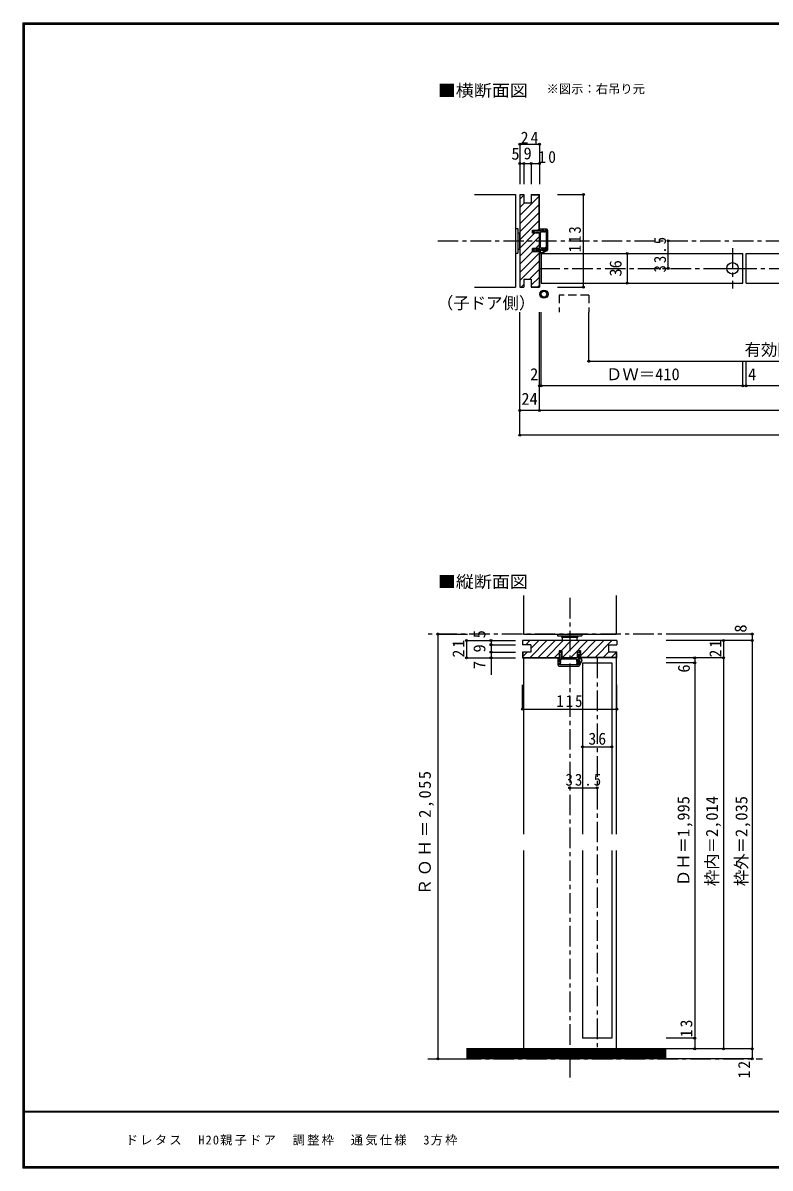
# Model space of a CAD drawing. Units: millimetres at full size, sheet at 1:5; some dimension numbers follow another scale. Extents: x -973 to 977, y -718 to 696.
# Drawn here: x -973 to -62, y -701 to 696 of the extents above; entities that cross this region are included whole.
import ezdxf
from ezdxf.enums import TextEntityAlignment as Align

# ---------------------------------------------------------------- set-up
doc = ezdxf.new("R2010")
doc.units = ezdxf.units.MM
doc.header["$LTSCALE"] = 5
doc.header["$PDMODE"] = 32
doc.header["$PDSIZE"] = 2.5
doc.linetypes.add('CHAIN1', pattern=[8, 5, -1, 1, -1])
doc.linetypes.add('DASHED2', pattern=[3, 2, -1])
for name, color, linetype in [('0-0_補助線', 7, 'Continuous'), ('0-1_通り芯', 4, 'CHAIN1'), ('0-3_仕上げ', 7, 'Continuous'), ('0-4_枠', 3, 'Continuous'), ('0-6_扉', 6, 'Continuous'), ('0-7_金物', 7, 'Continuous'), ('0-8_戸当り', 7, 'Continuous'), ('0-A_文字', 3, 'Continuous'), ('0-B_寸法', 7, 'Continuous'), ('0-C_ハッチ', 4, 'Continuous'), ('F-1_枠', 6, 'Continuous'), ('F-A_文字', 7, 'Continuous')]:
    doc.layers.add(name, color=color, linetype=linetype)
doc.styles.add('ＭＳ ゴシック', font='')
doc.styles.get('ＭＳ ゴシック').set_extended_font_data('MS Gothic')

msp = doc.modelspace()

# ---------------------------------------------------------------- linework, layer by layer
at = {"layer": '0-0_補助線', "color": 3}
for p, q in [((-364.088, -57.5), (-364.088, -62.5)), ((-249.088, -57.5), (-364.088, -57.5)), ((-354.088, -62.5), (-364.088, -62.5)), ((-354.088, -62.5), (-354.088, -71.5)), ((-259.088, -62.5), (-259.088, -71.5)), ((-259.088, -62.5), (-249.088, -62.5)), ((-249.088, -57.5), (-249.088, -62.5)), ((-354.088, -71.5), (-364.088, -71.5)), ((-364.088, -71.5), (-364.088, -78.5)), ((-364.088, -78.5), (-319.568, -78.5)), ((-297.268, -78.5), (-315.868, -78.5)), ((-293.568, -70), (-297.268, -70)), ((-297.268, -78.5), (-297.268, -70)), ((-293.568, -70), (-293.568, -78.5)), ((-249.589, -78), (-293.568, -78)), ((-249.088, -78.5), (-293.568, -78.5)), ((-249.088, -71.5), (-259.088, -71.5)), ((-249.589, -78), (-249.589, -71.5)), ((-249.088, -78.5), (-249.088, -71.5))]:
    msp.add_line(p, q, dxfattribs=at)
at = {"layer": '0-0_補助線', "color": 4}
for p, q in [((-360.175, -62.5), (-355.175, -57.5)), ((-354.876, -78), (-334.376, -57.5)), ((-353.088, -66.313), (-344.275, -57.5)), ((-344.976, -78), (-324.476, -57.5)), ((-335.077, -78), (-314.577, -57.5)), ((-317.177, -70), (-304.677, -57.5)), ((-315.278, -78), (-294.778, -57.5)), ((-305.378, -78), (-284.878, -57.5)), ((-293.568, -76.089), (-274.979, -57.5)), ((-285.579, -78), (-265.079, -57.5)), ((-275.68, -78), (-255.18, -57.5)), ((-363.589, -76.814), (-358.275, -71.5)), ((-325.177, -78), (-319.568, -72.391)), ((-265.78, -78), (-259.28, -71.5)), ((-255.881, -78), (-249.589, -71.708)), ((-364.088, -141.245), (-364.088, -111.383)), ((-249.088, -141.245), (-249.088, -111.383)), ((-364.088, -141.245), (-249.088, -141.245))]:
    msp.add_line(p, q, dxfattribs=at)
at = {"layer": '0-0_補助線'}
for p, q in [((-320.718, -87.5), (-320.718, -78.8)), ((-320.193, -78.602), (-318.743, -80.502)), ((-318.418, -74), (-319.568, -74)), ((-318.968, -81), (-319.218, -81)), ((-319.205, -81.387), (-318.732, -83.105)), ((-318.918, -81), (-318.668, -81)), ((-318.418, -78.5), (-318.418, -74)), ((-317.916, -81.834), (-317.604, -82.695)), ((-317.468, -80.5), (-317.468, -81)), ((-298.718, -80), (-316.968, -80)), ((-296.218, -78.5), (-316.918, -78.5)), ((-297.668, -83.469), (-298.486, -86.092)), ((-298.218, -80.5), (-298.218, -82.46)), ((-296.968, -74), (-295.468, -71)), ((-296.968, -74), (-296.218, -74)), ((-296.818, -80), (-296.818, -82.337)), ((-295.718, -80), (-296.818, -80)), ((-295.418, -81), (-296.67, -82.203)), ((-296.267, -83), (-296.218, -83)), ((-296.218, -74), (-296.218, -78.5)), ((-296.218, -87), (-296.218, -83)), ((-295.718, -79.2), (-295.718, -80)), ((-294.718, -79.2), (-295.718, -79.2)), ((-293.218, -79.9), (-295.718, -79.9)), ((-295.468, -71), (-293.568, -74)), ((-294.718, -81), (-295.418, -81)), ((-294.718, -79.2), (-294.718, -74)), ((-294.718, -74), (-293.568, -74)), ((-293.218, -79.2), (-294.718, -79.2)), ((-294.718, -88), (-294.718, -81)), ((-292.234, -81.491), (-294.718, -86.44)), ((-291.608, -81.805), (-294.718, -88)), ((-319.718, -88.5), (-295.218, -88.5)), ((-296.218, -87), (-319.218, -87)), ((-296.372, -84.017), (-297.15, -86.509))]:
    msp.add_line(p, q, dxfattribs=at)
at = {"layer": '0-0_補助線', "color": 6}
msp.add_line((-291.088, -84.5), (-255.088, -84.5), dxfattribs=at)
at = {"layer": '0-0_補助線', "color": 3}
for points in [[(-363.589, -71.5), (-363.589, -78), (-319.568, -78)], [(-315.868, -78.5), (-315.868, -70), (-319.568, -70), (-319.568, -78.5)]]:
    msp.add_lwpolyline(points, dxfattribs=at)
at = {"layer": '0-0_補助線'}
for points in [[(-316.168, -74), (-317.668, -71), (-319.568, -74)], [(-319.218, -87), (-319.218, -84.9), (-317.218, -84.9), (-317.218, -83.7), (-319.218, -83.7), (-319.218, -81)], [(-318.418, -78.5), (-318.668, -78.5), (-318.668, -81)], [(-316.168, -74), (-316.918, -74), (-316.918, -78.5)]]:
    msp.add_lwpolyline(points, dxfattribs=at)
for centre, radius, start, end in [((-320.418, -78.8), 0.3, 41.34778, 180), ((-318.918, -81.3), 0.3, 90, 196.79003), ((-318.968, -80.7), 0.3, 270, 41.34778), ((-318.168, -82.9), 0.6, 196.79003, 270), ((-318.168, -82.9), 0.6, 270, 23.33765), ((-318.468, -81), 1, 303.47738, 0), ((-316.968, -80.5), 0.5, 90, 180), ((-298.718, -80.5), 0.5, 0, 90), ((-297.018, -82.46), 1.2, 180, 237.21126), ((-296.018, -82.337), 0.8, 180, 221.40962), ((-296.267, -82.5), 0.5, 143.61521, 270), ((-297.518, -83.66), 1.2, 342.67017, 41.40962), ((-293.218, -81), 1.8, 333.42485, 90), ((-293.218, -81), 1.1, 333.42485, 90), ((-319.718, -87.5), 1, 180, 270), ((-297.818, -86.3), 0.7, 162.67017, 342.67017), ((-295.218, -88), 0.5, 270, 0)]:
    msp.add_arc(centre, radius, start, end, dxfattribs=at)
for p in [(-364.088, -141.245), (-249.088, -141.245)]:
    msp.add_point(p, dxfattribs=at)
at = {"layer": '0-1_通り芯'}
for p, q in [((-467.5, 430), (467.5, 430)), ((-343.5, 396.5), (343.5, 396.5)), ((-306.588, -5.5), (-306.588, -595.742)), ((-84.143, -49.5), (-479.395, -49.5)), ((-273.088, -78.5), (-273.088, -555.5)), ((-479.395, -567.5), (-71.64, -567.5))]:
    msp.add_line(p, q, dxfattribs=at)
at = {"layer": '0-1_通り芯', "color": 7}
for p, q in [((-108.037, 421.296), (-108.037, 372.063)), ((-128.572, 396.5), (-86.786, 396.5))]:
    msp.add_line(p, q, dxfattribs=at)
at = {"layer": '0-1_通り芯', "color": 7, "linetype": 'Continuous'}
msp.add_circle((-108.037, 396.5), 7, dxfattribs=at)
at = {"layer": '0-3_仕上げ'}
for p, q in [((-422.5, 373.5), (-372.5, 373.5)), ((-363.088, -2.5), (-363.088, -49.5)), ((-250.088, -2.5), (-250.088, -49.5)), ((-363.088, -49.5), (-250.088, -49.5)), ((-189.143, -557), (-432.5, -557)), ((-189.143, -558.5), (-432.5, -558.5)), ((-189.143, -560), (-432.5, -560)), ((-189.143, -561.5), (-432.5, -561.5)), ((-189.143, -563), (-432.5, -563)), ((-189.143, -564.5), (-432.5, -564.5)), ((-189.143, -566), (-432.5, -566))]:
    msp.add_line(p, q, dxfattribs=at)
at = {"layer": '0-3_仕上げ', "color": 2}
for p, q in [((-189.143, -555.5), (-432.5, -555.5)), ((-189.143, -567.5), (-432.5, -567.5))]:
    msp.add_line(p, q, dxfattribs=at)
at = {"layer": '0-3_仕上げ'}
msp.add_lwpolyline([(-422.5, 486.5), (-372.5, 486.5), (-372.5, 373.5)], dxfattribs=at)
at = {"layer": '0-4_枠'}
for p, q in [((-367.5, 486.5), (-362.5, 486.5)), ((-367.5, 486.5), (-367.5, 373.5)), ((-362.5, 486.5), (-362.5, 476.5)), ((-362.5, 476.5), (-353.5, 476.5)), ((-353.5, 486.5), (-343.5, 486.5)), ((-353.5, 486.5), (-353.5, 476.5)), ((-353.5, 486), (-344, 486)), ((-344, 442.979), (-344, 486)), ((-343.5, 442.979), (-343.5, 486.5)), ((-352, 442.979), (-343.5, 442.979)), ((-352, 439.279), (-352, 442.979)), ((-343.5, 439.279), (-352, 439.279)), ((-343.5, 420.679), (-343.5, 439.279)), ((-343.5, 420.679), (-352, 420.679)), ((-352, 416.979), (-352, 420.679)), ((-352, 416.979), (-343.5, 416.979)), ((-344, 416.979), (-344, 374)), ((-343.5, 416.979), (-343.5, 373.5)), ((-362.5, 383.5), (-353.5, 383.5)), ((-362.5, 383.5), (-362.5, 373.5)), ((-353.5, 383.5), (-353.5, 373.5)), ((-367.5, 373.5), (-362.5, 373.5)), ((-353.5, 374), (-344, 374)), ((-353.5, 373.5), (-343.5, 373.5))]:
    msp.add_line(p, q, dxfattribs=at)
at = {"layer": '0-4_枠', "color": 4}
for p, q in [((-363.088, -78.5), (-363.088, -293.5)), ((-250.088, -78.5), (-250.088, -293.5)), ((-363.088, -313.5), (-363.088, -555.5)), ((-250.088, -313.5), (-250.088, -555.5))]:
    msp.add_line(p, q, dxfattribs=at)
at = {"layer": '0-6_扉'}
for p, q in [((-341.5, 414.5), (-95.537, 414.5)), ((-341.5, 414.5), (-341.5, 378.5)), ((-95.537, 378.5), (-95.537, 414.5)), ((-91.537, 378.5), (-91.537, 414.5)), ((-91.537, 414.5), (114.982, 414.5)), ((-341.5, 378.5), (-95.537, 378.5)), ((-91.537, 378.5), (114.982, 378.5)), ((-291.088, -84.5), (-291.088, -293.5)), ((-255.088, -84.5), (-255.088, -293.5)), ((-291.088, -313.5), (-291.088, -542.5)), ((-255.088, -313.5), (-255.088, -542.5)), ((-255.088, -542.5), (-291.088, -542.5))]:
    msp.add_line(p, q, dxfattribs=at)
at = {"layer": '0-6_扉', "linetype": 'DASHED2'}
for p, q in [((-319.352, 363.881), (-319.352, 343.157)), ((-283.352, 363.881), (-319.352, 363.881)), ((-283.352, 363.881), (-283.352, 343.157))]:
    msp.add_line(p, q, dxfattribs=at)
at = {"layer": '0-7_金物'}
for p, q in [((-372.5, 445), (-370, 445)), ((-370, 445), (-370, 415)), ((-370, 440), (-368, 440)), ((-368, 440), (-368, 420)), ((-368, 439), (-367.5, 439)), ((-370, 420), (-368, 420)), ((-368, 421), (-367.5, 421)), ((-372.5, 415), (-370, 415)), ((-321.589, -49.5), (-321.589, -51.5)), ((-321.589, -49.5), (-291.589, -49.5)), ((-321.589, -51.5), (-291.589, -51.5)), ((-316.589, -51.5), (-316.589, -53.5)), ((-316.589, -53.5), (-296.589, -53.5)), ((-315.589, -53.5), (-315.589, -57.5)), ((-297.588, -57.5), (-297.588, -53.5)), ((-296.589, -51.5), (-296.589, -53.5)), ((-291.589, -49.5), (-291.589, -51.5))]:
    msp.add_line(p, q, dxfattribs=at)
for radius in [5, 3.5]:
    msp.add_circle((-338.036, 364.975), radius, dxfattribs=at)
at = {"layer": '0-8_戸当り'}
for p, q in [((-351, 441.079), (-348, 442.979)), ((-348, 439.579), (-351, 441.079)), ((-348, 441.829), (-348, 442.979)), ((-343.5, 441.829), (-348, 441.829)), ((-348, 440.329), (-343.5, 440.329)), ((-348, 439.579), (-348, 440.329)), ((-343.5, 442.079), (-341, 442.079)), ((-343.5, 441.829), (-343.5, 442.079)), ((-343.5, 419.629), (-343.5, 440.329)), ((-343.398, 443.604), (-341.498, 442.154)), ((-334.5, 444.129), (-343.2, 444.129)), ((-342, 422.129), (-342, 440.379)), ((-341.5, 440.879), (-341, 440.879)), ((-341, 442.379), (-341, 442.629)), ((-338.3, 442.629), (-341, 442.629)), ((-341, 442.329), (-341, 442.079)), ((-340.613, 442.616), (-338.895, 442.143)), ((-340.166, 441.328), (-339.305, 441.015)), ((-338.3, 440.629), (-338.3, 442.629)), ((-337.1, 440.629), (-338.3, 440.629)), ((-337.1, 442.629), (-337.1, 440.629)), ((-335, 442.629), (-337.1, 442.629)), ((-335, 419.629), (-335, 442.629)), ((-333.5, 443.129), (-333.5, 418.629)), ((-342.1, 416.629), (-342.1, 419.129)), ((-341.5, 421.629), (-339.54, 421.629)), ((-341, 418.829), (-339.797, 420.081)), ((-339, 419.679), (-339, 419.629)), ((-335, 419.629), (-339, 419.629)), ((-338.531, 421.079), (-335.909, 421.897)), ((-337.983, 419.784), (-335.491, 420.561)), ((-348, 418.129), (-348, 416.979)), ((-342.8, 418.129), (-348, 418.129)), ((-342.8, 416.629), (-342.8, 418.129)), ((-341, 418.129), (-341, 418.829)), ((-334, 418.129), (-341, 418.129)), ((-340.509, 415.645), (-335.56, 418.129)), ((-340.195, 415.019), (-334, 418.129))]:
    msp.add_line(p, q, dxfattribs=at)
for points in [[(-348, 420.379), (-351, 418.879), (-348, 416.979)], [(-348, 420.379), (-348, 419.629), (-343.5, 419.629)], [(-342.8, 418.129), (-342.8, 419.129), (-342, 419.129), (-342, 420.229), (-339.663, 420.229)]]:
    msp.add_lwpolyline(points, dxfattribs=at)
for centre, radius, start, end in [((-343.2, 443.829), 0.3, 90, 228.65222), ((-341.5, 440.379), 0.5, 90, 180), ((-341.3, 442.379), 0.3, 228.65222, 360), ((-340.7, 442.329), 0.3, 73.20997, 180), ((-341, 441.879), 1, 270, 326.52262), ((-339.1, 441.579), 0.6, 246.66235, 0), ((-339.1, 441.579), 0.6, 0, 73.20997), ((-334.5, 443.129), 1, 0, 90), ((-341.5, 422.129), 0.5, 180, 270), ((-339.5, 419.679), 0.5, 0, 126.38479), ((-339.663, 419.429), 0.8, 48.59038, 90), ((-339.54, 420.429), 1.2, 32.78874, 90), ((-338.34, 420.929), 1.2, 228.59038, 287.32983), ((-335.7, 421.229), 0.7, 287.32983, 107.32983), ((-341, 416.629), 1.8, 180, 296.57515), ((-341, 416.629), 1.1, 180, 296.57515), ((-334, 418.629), 0.5, 270, 0)]:
    msp.add_arc(centre, radius, start, end, dxfattribs=at)
at = {"layer": '0-B_寸法', "color": 4}
for p, q in [((-367.5, 548.003), (-367.5, 498.961)), ((-367.5, 524.479), (-343.5, 524.479)), ((-362.5, 524.479), (-362.5, 498.961)), ((-353.5, 524.479), (-353.5, 498.961)), ((-321.64, 486.5), (-289.73, 486.5)), ((-289.73, 373.5), (-289.73, 486.5)), ((-186.49, 396.5), (-186.49, 430)), ((-236.49, 414.5), (-236.49, 378.5)), ((-321.64, 373.5), (-289.73, 373.5)), ((-367.5, 193.157), (-367.5, 343.157)), ((-343.5, 223.157), (-343.5, 343.157)), ((-341.5, 253.157), (-341.5, 343.157)), ((-283.352, 283.157), (-283.352, 343.157)), ((-283.352, 283.157), (283.658, 283.157)), ((-95.384, 253.157), (-95.384, 283.157)), ((-91.384, 253.157), (-91.384, 283.157)), ((343.5, 253.157), (-343.5, 253.157)), ((367.5, 223.157), (-367.5, 223.157)), ((367.5, 193.157), (-367.5, 193.157)), ((-467.5, -49.5), (-431.242, -49.5)), ((-467.5, -49.5), (-467.5, -567.5)), ((-84.143, -49.5), (-189.143, -49.5)), ((-84.143, -49.5), (-84.143, -567.5)), ((-432.5, -57.5), (-372.5, -57.5)), ((-432.5, -57.5), (-432.5, -78.5)), ((-402.5, -57.5), (-402.5, -99.109)), ((-402.5, -62.5), (-372.5, -62.5)), ((-84.143, -57.5), (-189.143, -57.5)), ((-119.143, -57.5), (-119.143, -555.5)), ((-432.5, -78.5), (-372.5, -78.5)), ((-402.5, -71.5), (-372.5, -71.5)), ((-119.143, -78.5), (-189.143, -78.5)), ((-154.143, -78.5), (-154.143, -555.5)), ((-154.143, -84.5), (-189.143, -84.5)), ((-291.088, -187.191), (-255.088, -187.191)), ((-306.588, -237.191), (-273.088, -237.191)), ((-154.143, -542.5), (-189.143, -542.5)), ((-84.143, -555.5), (-189.143, -555.5)), ((-467.5, -567.5), (-431.242, -567.5)), ((-84.143, -567.5), (-189.143, -567.5))]:
    msp.add_line(p, q, dxfattribs=at)
msp.add_lwpolyline([(-367.5, 548.003), (-343.5, 548.003), (-343.5, 498.961)], dxfattribs=at)
at = {"layer": '0-B_寸法'}
for p in [(-367.5, 548.003), (-343.5, 548.003), (-367.5, 524.479), (-362.5, 524.479), (-353.5, 524.479), (-343.5, 524.479), (-289.73, 486.5), (-186.49, 430), (-236.49, 414.5), (-186.49, 396.5), (-236.49, 378.5), (-289.73, 373.5), (-283.352, 283.157), (-343.5, 253.157), (-341.5, 253.157), (-95.384, 253.157), (-91.384, 253.157), (-367.5, 223.157), (-343.5, 223.157), (-367.5, 193.157), (-467.5, -49.5), (-84.143, -49.5), (-432.5, -57.5), (-402.5, -57.5), (-402.5, -62.5), (-119.143, -57.5), (-84.143, -57.5), (-432.5, -78.5), (-402.5, -71.5), (-402.5, -78.5), (-154.143, -78.5), (-154.143, -84.5), (-119.143, -78.5), (-291.088, -187.191), (-255.088, -187.191), (-306.588, -237.191), (-273.088, -237.191), (-154.143, -542.5), (-154.143, -555.5), (-119.143, -555.5), (-84.143, -555.5), (-467.5, -567.5), (-84.143, -567.5)]:
    msp.add_point(p, dxfattribs=at)
at = {"layer": '0-C_ハッチ'}
for p, q in [((-367.5, 480.679), (-362.5, 485.679)), ((-344, 484.38), (-367.5, 460.88)), ((-361.78, 476.5), (-367.5, 470.78)), ((-353.5, 484.78), (-351.78, 486.5)), ((-367.5, 450.981), (-344, 474.481)), ((-367.5, 441.081), (-344, 464.581)), ((-367.5, 431.182), (-344, 454.682)), ((-367.5, 421.282), (-349.503, 439.279)), ((-367.5, 411.383), (-343.5, 435.383)), ((-345.803, 442.979), (-344, 444.782)), ((-348.304, 420.679), (-343.5, 425.483)), ((-367.5, 401.483), (-352, 416.983)), ((-367.5, 391.584), (-344, 415.084)), ((-367.5, 381.684), (-344, 405.184)), ((-355.785, 383.5), (-344, 395.285)), ((-353.5, 375.885), (-344, 385.385)), ((-365.785, 373.5), (-362.5, 376.785)), ((-345.486, 374), (-344, 375.486))]:
    msp.add_line(p, q, dxfattribs=at)
at = {"layer": 'F-1_枠'}
for p, q in [((-973.347, 695.833), (-973.347, -700.833)), ((-973.347, 695.833), (976.653, 695.833)), ((-973.347, 695), (976.653, 695)), ((-973.347, 694.167), (976.653, 694.167)), ((-972.514, 695.833), (-972.514, -700.833)), ((-971.68, 695.833), (-971.68, -700.833)), ((976.653, -631.667), (-973.347, -631.667)), ((976.653, -632.5), (-973.347, -632.5)), ((976.653, -699.167), (-973.347, -699.167)), ((976.653, -700), (-973.347, -700)), ((976.653, -700.833), (-973.347, -700.833))]:
    msp.add_line(p, q, dxfattribs=at)

# ---------------------------------------------------------------- texts
at = {"layer": '0-0_補助線', "insert": (-322.838, -138.745), "char_height": 14.66, "attachment_point": 7, "style": 'ＭＳ ゴシック'}
msp.add_mtext('\\T1.27;\\W0.9;115', dxfattribs=at)
at = {"layer": '0-A_文字', "color": 7, "style": 'ＭＳ ゴシック', "width": 1.1}
for s, p in [('■横断面図', (-467.5, 601.667)), ('■縦断面図', (-467.5, 2.5))]:
    msp.add_text(s, height=14.66, dxfattribs=at).set_placement(p, align=Align.BOTTOM_LEFT)
at = {"layer": '0-A_文字', "color": 7, "style": 'ＭＳ ゴシック'}
for s, height, p in [('※図示：右吊り元', 11, (-334.844, 606.667)), ('（子ドア側）', 14.66, (-468.5, 342.5))]:
    msp.add_text(s, height=height, dxfattribs=at).set_placement(p, align=Align.BOTTOM_LEFT)
at = {"layer": '0-B_寸法', "style": 'ＭＳ ゴシック'}
for s, p in [('5', (-377.669, 524.633)), ('9', (-362.883, 525.027)), ('有効開口寸法＝1,021', (-93.347, 285.657)), ('2', (-354.822, 255.657)), ('ＤＷ＝410', (-262.365, 255.657)), ('4', (-89.15, 255.657)), ('24', (-365.5, 225.657))]:
    msp.add_text(s, height=14.66, dxfattribs=at).set_placement(p, align=Align.BOTTOM_LEFT)
for s, p in [('36', (-238.99, 386.5)), ('8', (-86.56, -47.765)), ('5', (-405, -54.723)), ('9', (-405, -72)), ('7', (-405, -92.27)), ('6', (-155.66, -96.545)), ('ＤＨ＝1,995', (-156.18, -357)), ('枠内＝2,014', (-121.5, -357)), ('枠外＝2,035', (-85.486, -357))]:
    msp.add_text(s, height=14.66, rotation=90, dxfattribs=at).set_placement(p, align=Align.BOTTOM_LEFT)
at = {"layer": '0-B_寸法', "char_height": 14.66, "attachment_point": 7, "style": 'ＭＳ ゴシック'}
for s, insert in [('\\T1.27;\\W0.95;24', (-366.269, 548.584)), ('\\T1.27;\\W0.95;10', (-344.849, 524.83)), ('\\T1.27;\\W0.95;36', (-283.713, -184.691)), ('\\T1.28;\\W0.9;33.5', (-311.713, -234.691))]:
    msp.add_mtext(s, dxfattribs=dict(at, insert=insert))
at = {"layer": '0-B_寸法', "char_height": 14.66, "attachment_point": 7, "rotation": 90, "style": 'ＭＳ ゴシック'}
for s, insert in [('\\T1.27;\\W0.9;113', (-292.808, 416.023)), ('\\T1.28;\\W0.9;33.5', (-188.99, 391.375)), ('\\T1.27;\\W0.95;21', (-435, -78.088)), ('\\T1.27;\\W0.95;21', (-121.643, -78.059)), ('\\T1.18;ＲＯＨ＝2,055', (-472.141, -368)), ('\\T1.27;\\W0.95;13', (-156.851, -541.32)), ('\\T1.27;\\W0.95;12', (-86.643, -591.562))]:
    msp.add_mtext(s, dxfattribs=dict(at, insert=insert))
at = {"layer": 'F-A_文字', "insert": (-847.938, -673.333), "char_height": 11, "attachment_point": 7, "style": 'ＭＳ ゴシック'}
msp.add_mtext('\\T1.18;ドレタス\u3000H20親子ドア\u3000調整枠\u3000通気仕様\u30003方枠', dxfattribs=at)

doc.saveas('drawing.dxf')
